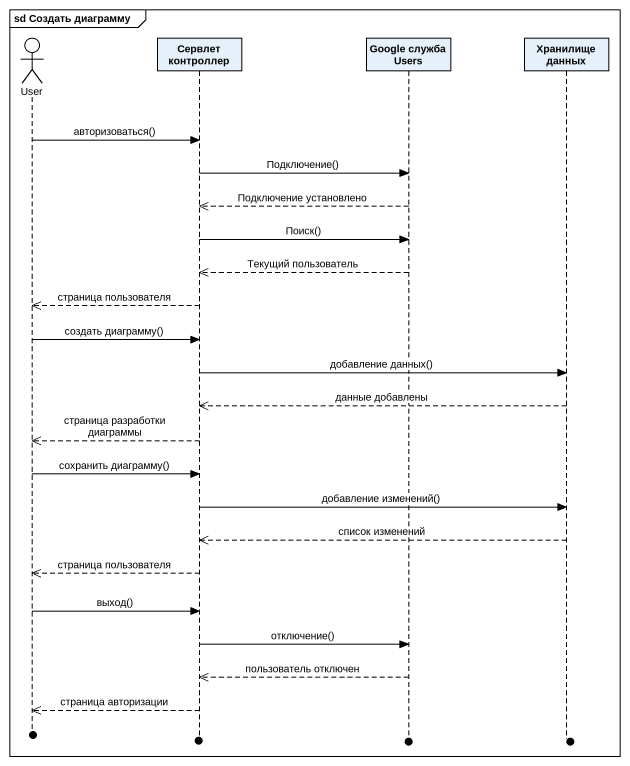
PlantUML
@startuml
mainframe sd Создать диаграмму
hide footbox
actor User
participant "Сервлет контроллер" as Сервлет_контроллер
participant "Google служба Users" as Google_служба_Users
participant "Хранилище данных" as Хранилище_данных

User -> Сервлет_контроллер : авторизоваться()
Сервлет_контроллер -> Google_служба_Users : Подключение()
Google_служба_Users -->> Сервлет_контроллер : Подключение установлено
Сервлет_контроллер -> Google_служба_Users : Поиск()
Google_служба_Users -->> Сервлет_контроллер : Текущий пользователь
Сервлет_контроллер -->> User : страница пользователя
User -> Сервлет_контроллер : создать диаграмму()
Сервлет_контроллер -> Хранилище_данных : добавление данных()
Хранилище_данных -->> Сервлет_контроллер : данные добавлены
Сервлет_контроллер -->> User : страница разработки диаграммы
User -> Сервлет_контроллер : сохранить диаграмму()
Сервлет_контроллер -> Хранилище_данных : добавление изменений()
Хранилище_данных -->> Сервлет_контроллер : список изменений
Сервлет_контроллер -->> User : страница пользователя
User -> Сервлет_контроллер : выход()
Сервлет_контроллер -> Google_служба_Users : отключение()
Google_служба_Users -->> Сервлет_контроллер : пользователь отключен
Сервлет_контроллер -->> User : страница авторизации
@enduml
